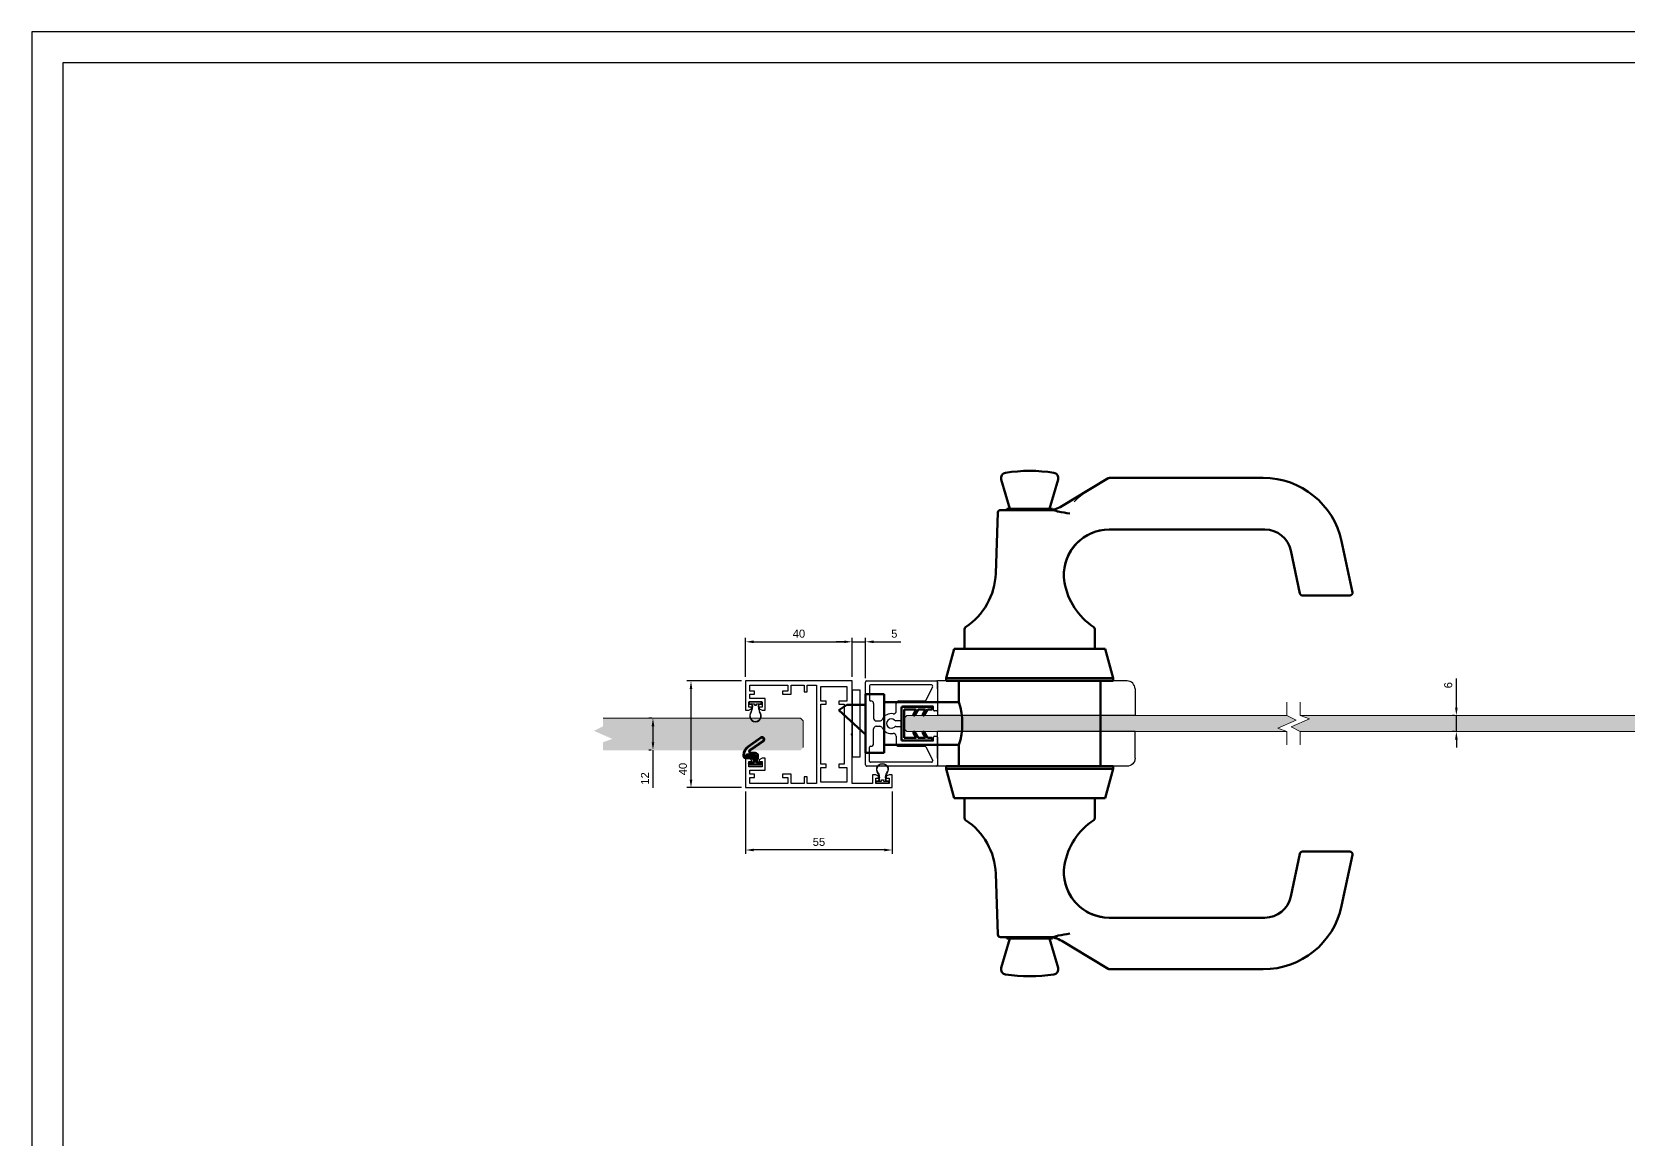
# Model space of a CAD drawing. Header units: millimetres. Extents: x 3538 to 5995, y -682 to 159.
# Drawn here: x 4798 to 5397, y -256 to 159 of the extents above; entities that cross this region are included whole.
import ezdxf
from ezdxf.lldxf.tags import DXFTag

# ---------------------------------------------------------------- set-up
doc = ezdxf.new("R2010")
doc.units = ezdxf.units.MM
for name, color, linetype in [('48800_-_L2315', 7, 'Continuous'), ('48800_-_L3000', 7, 'Continuous'), ('Blocchi', 7, 'Continuous'), ('COMP', 41, 'Continuous'), ('GUARNIZIONE_MONT', 7, 'Continuous'), ('MANIGLIA_HOPPE_H', 7, 'Continuous'), ('PARTENZA_VERTICA', 7, 'Continuous'), ('quote', 3, 'Continuous')]:
    doc.layers.add(name, color=color, linetype=linetype)
doc.layers.add('GLASS & JOINTS', color=250, linetype='Continuous', lineweight=13)
doc.layers.add('GLASS HATCH', color=7, linetype='Continuous', true_color=0xb8ffed, transparency=0.5)
doc.styles.get("Standard").update_dxf_attribs({"font": 'arial.ttf'})
tags = doc.linetypes.add('HIDDEN2', pattern=[4.7625, 3.175, -1.5875]).pattern_tags.tags
tags[6:7] = [DXFTag(74, 4), DXFTag(75, 0), DXFTag(340, '0'), DXFTag(46, 0.0), DXFTag(50, 0.0), DXFTag(44, 0.0), DXFTag(45, 0.0)]
tags[4:5] = [DXFTag(74, 4), DXFTag(75, 0), DXFTag(340, '0'), DXFTag(46, 0.0), DXFTag(50, 0.0), DXFTag(44, 0.0), DXFTag(45, 0.0)]
doc.dimstyles.new('ISO-25$0', dxfattribs={"dimtxt": 3, "dimasz": 3, "dimexe": 1.5, "dimexo": 1.5, "dimgap": 1.5, "dimtad": 1, "dimtxsty": 'Standard', "dimcen": 2.5, "dimadec": 0, "dimazin": 0, "dimtfac": 1, "dimtmove": 0, "dimatfit": 3, "dimfxl": 1, "dimarcsym": 0})

# ---------------------------------------------------------------- blocks, each defined once
blk = doc.blocks.new('guarnizione vetro 6mm porta')
at = {"layer": 'GUARNIZIONE_MONT', "color": 7, "linetype": 'Continuous', "lineweight": 50}
for p, q in [((-5.3, 11.5), (-6.3, 11.5)), ((-6.3, 11.5), (-6.3, 0)), ((-5.3, 9.73), (-5.3, 11.5)), ((-3.18, 8.51), (-5.3, 9.73)), ((-5.3, 6.23), (-5.3, 8.92)), ((-5.3, 8.92), (-3.53, 7.9)), ((-3.18, 5.01), (-5.3, 6.23)), ((-3.12, 8.01), (-3.07, 8.1)), ((3.07, 8.1), (3.12, 8.01)), ((5.3, 9.73), (3.18, 8.51)), ((5.3, 6.23), (3.18, 5.01)), ((3.53, 7.9), (5.3, 8.92)), ((5.3, 11.5), (5.3, 9.73)), ((6.3, 11.5), (5.3, 11.5)), ((5.3, 8.92), (5.3, 6.23)), ((6.3, 0), (6.3, 11.5)), ((-6.3, 0), (6.3, 0)), ((-5.3, 1), (-5.3, 5.42)), ((-5.3, 5.42), (-3.53, 4.4)), ((5.3, 1), (-5.3, 1)), ((-3.12, 4.51), (-3.07, 4.6)), ((3.07, 4.6), (3.12, 4.51)), ((3.53, 4.4), (5.3, 5.42)), ((5.3, 5.42), (5.3, 1))]:
    blk.add_line(p, q, dxfattribs=at)
for centre, start, end in [((-3.38, 8.16), 240, 330), ((-3.33, 8.25), 330, 60), ((3.33, 8.25), 120, 210), ((3.38, 8.16), 210, 300), ((-3.38, 4.66), 240, 330), ((-3.33, 4.75), 330, 60), ((3.33, 4.75), 120, 210), ((3.38, 4.66), 210, 300)]:
    blk.add_arc(centre, 0.3, start, end, dxfattribs=at)
blk = doc.blocks.new('48750')
at = {"layer": 'COMP'}
for p, q in [((-3.8, 1.56), (-4.38, 1.84)), ((-1.46, 1.14), (-2.05, 1.14)), ((-4.38, -1.84), (-3.8, -1.56)), ((-2.05, -1.14), (-1.46, -1.14))]:
    blk.add_line(p, q, dxfattribs=at)
blk.add_lwpolyline([(-0.95, 1.75, -0.414214), (-1.45, 1.25), (-2.05, 1.25, -0.117054), (-3.75, 1.65), (-4.33, 1.94, 1.622467), (-4.33, -1.94), (-3.75, -1.65, -0.117054), (-2.05, -1.25), (-1.45, -1.25, -0.414214), (-0.95, -1.75), (-0.95, -2.41), (0, -2.41), (0, 2.41), (-0.95, 2.41)], format="xyb", close=True, dxfattribs=at)
blk.add_lwpolyline([(-0.1, 2.32), (-0.85, 2.32), (-0.85, 0.4), (-1.35, 0.4), (-1.35, -0.4), (-0.85, -0.4), (-0.85, -2.31), (-0.1, -2.31)], close=True, dxfattribs=at)
for centre, radius, start, end in [((-5.3, 0), 2.07, 63.29482, 296.70518), ((-2.05, 5.03), 3.89, 243.29482, 270), ((-1.46, 1.75), 0.61, 270, 0), ((-2.05, -5.03), 3.89, 90, 116.70518), ((-1.46, -1.75), 0.61, 0, 90)]:
    blk.add_arc(centre, radius, start, end, dxfattribs=at)
blk = doc.blocks.new('cassaporta Glass')
at = {"color": 4}
for p, q in [((20, 15), (15.2, 15)), ((15.2, 15), (15.2, 13.8)), ((15.2, 13.8), (15.77, 12.75)), ((15.77, 12.75), (16.4, 12.75)), ((16.4, 12.75), (16.4, 13.8)), ((16.4, 13.8), (18.4, 13.8)), ((18.4, 13.8), (18.4, 8.8)), ((20, -40), (20, 15)), ((15.77, 9.85), (15.2, 8.8)), ((15.2, 8.8), (15.2, 7.6)), ((15.2, 7.6), (18.4, 7.6)), ((16.4, 9.85), (15.77, 9.85)), ((16.4, 8.8), (16.4, 9.85)), ((18.4, 8.8), (16.4, 8.8)), ((18.4, 7.6), (18.4, 0)), ((-0.4, 0), (-20, 0)), ((-20, 0), (-20, -40)), ((-17.9, -11.8), (-17.9, -2)), ((-17.9, -2), (-12.45, -2)), ((-12.45, -2), (-12.45, -5)), ((-12.45, -5), (-11.25, -5)), ((-11.25, -5), (-11.25, -3)), ((-11.25, -3), (11.25, -3)), ((0, -0.4), (-0.4, 0)), ((0.4, 0), (0, -0.4)), ((18.4, 0), (0.4, 0)), ((11.25, -3), (11.25, -5)), ((11.25, -5), (12.45, -5)), ((12.45, -5), (12.45, -2)), ((12.45, -2), (17.9, -2)), ((17.9, -2), (17.9, -11.8)), ((-12.45, -11.8), (-17.9, -11.8)), ((-11.25, -9.8), (-12.45, -9.8)), ((-12.45, -9.8), (-12.45, -11.8)), ((-11.25, -11.8), (-11.25, -9.8)), ((11.25, -11.8), (-11.25, -11.8)), ((12.45, -9.8), (11.25, -9.8)), ((11.25, -9.8), (11.25, -11.8)), ((12.45, -11.8), (12.45, -9.8)), ((17.9, -11.8), (12.45, -11.8)), ((-18.4, -16.9), (-18.4, -13.4)), ((-18.4, -13.4), (18.4, -13.4)), ((-15.9, -16.9), (-18.4, -16.9)), ((-15.9, -18.1), (-15.9, -16.9)), ((18.4, -16.9), (15.9, -16.9)), ((15.9, -16.9), (15.9, -18.1)), ((18.4, -13.4), (18.4, -16.9)), ((-18.4, -22.95), (-18.4, -18.1)), ((-18.4, -18.1), (-15.9, -18.1)), ((-15, -22.95), (-18.4, -22.95)), ((-15, -26.15), (-15, -22.95)), ((18.4, -22.95), (15, -22.95)), ((15, -22.95), (15, -26.15)), ((15.9, -18.1), (18.4, -18.1)), ((18.4, -18.1), (18.4, -22.95)), ((-18.4, -38.4), (-18.4, -24.15)), ((-18.4, -24.15), (-16.2, -24.15)), ((-16.2, -24.15), (-16.2, -26.15)), ((-16.2, -26.15), (-15, -26.15)), ((15, -26.15), (16.2, -26.15)), ((16.2, -26.15), (16.2, -24.15)), ((16.2, -24.15), (18.4, -24.15)), ((18.4, -24.15), (18.4, -38.4)), ((-9, -32.6), (-13.4, -32.6)), ((-13.4, -32.6), (-13.4, -38.4)), ((-12.2, -38.8), (-12.2, -33.8)), ((-12.2, -33.8), (-10.2, -33.8)), ((-10.2, -33.8), (-10.2, -34.85)), ((-10.2, -34.85), (-9.58, -34.85)), ((-9.58, -34.85), (-9, -33.8)), ((-9, -33.8), (-9, -32.6)), ((13.4, -32.6), (9, -32.6)), ((9, -32.6), (9, -33.8)), ((9, -33.8), (9.57, -34.85)), ((9.57, -34.85), (10.2, -34.85)), ((10.2, -34.85), (10.2, -33.8)), ((10.2, -33.8), (12.2, -33.8)), ((12.2, -33.8), (12.2, -38.8)), ((13.4, -38.4), (13.4, -32.6)), ((-20, -40), (-9, -40)), ((-16.2, -38.4), (-18.4, -38.4)), ((-15, -36.7), (-16.2, -36.7)), ((-16.2, -36.7), (-16.2, -38.4)), ((-15, -38.4), (-15, -36.7)), ((-13.4, -38.4), (-15, -38.4)), ((-10.2, -38.8), (-12.2, -38.8)), ((-9.58, -37.75), (-10.2, -37.75)), ((-10.2, -37.75), (-10.2, -38.8)), ((-9, -38.8), (-9.58, -37.75)), ((-9, -40), (-9, -38.8)), ((9.57, -37.75), (9, -38.8)), ((9, -38.8), (9, -40)), ((9, -40), (20, -40)), ((10.2, -37.75), (9.57, -37.75)), ((10.2, -38.8), (10.2, -37.75)), ((12.2, -38.8), (10.2, -38.8)), ((15, -38.4), (13.4, -38.4)), ((16.2, -36.7), (15, -36.7)), ((15, -36.7), (15, -38.4)), ((16.2, -38.4), (16.2, -36.7)), ((18.4, -38.4), (16.2, -38.4))]:
    blk.add_line(p, q, dxfattribs=at)
blk = doc.blocks.new('placca')
at = {"layer": 'Blocchi', "color": 2}
for p, q in [((0, 10), (0, 13)), ((71, 13), (0, 13)), ((0, 10), (0, 0)), ((74, 10), (74, 0)), ((71, 0), (0, 0)), ((74, 0), (71, 0))]:
    blk.add_line(p, q, dxfattribs=at)
blk.add_arc((71, 10), 3, 0, 90, dxfattribs=at)
blk = doc.blocks.new('Maniglia Paris HCS')
at = {"layer": 'MANIGLIA_HOPPE_H', "color": 2, "linetype": 'Continuous', "lineweight": 50}
for p, q in [((54.01, 80.55), (50.86, 91.53)), ((72.14, 91.53), (68.99, 80.55)), ((77.65, 83.96), (90.96, 91.96)), ((91.48, 92.11), (149.09, 92.11)), ((75.41, 82.62), (77.65, 83.96)), ((49.56, 79.09), (48.76, 56.23)), ((50.56, 80.05), (65.96, 80.05)), ((70, 80.55), (53, 80.55)), ((53, 80.55), (53, 80.05)), ((65.96, 80.05), (70.18, 80.05)), ((70, 80.18), (70, 80.55)), ((73.52, 81.48), (75.41, 82.62)), ((149.62, 72.76), (91.33, 72.76)), ((178.43, 68.34), (182.5, 49.21)), ((162.81, 48.79), (159.4, 64.84)), ((171.97, 48), (163.79, 48)), ((173.34, 48), (171.97, 48)), ((181.52, 48), (173.34, 48)), ((37.04, 35.36), (37.04, 28)), ((85.96, 28), (85.96, 35.36)), ((33.25, 28), (30.25, 17)), ((89.75, 28), (33.25, 28)), ((92.75, 17), (89.75, 28)), ((92.75, 17), (30.25, 17)), ((30.25, 17), (30.25, 16)), ((92.75, 16), (30.25, 16)), ((35, 16), (35, 8)), ((88, -16), (88, 16)), ((92.75, 16), (92.75, 17)), ((-10, 5), (-7, 7)), ((0, 7), (-7, 7)), ((0, 11), (0, -11)), ((7, 11), (0, 11)), ((7, 11), (7, -11)), ((35, 8), (7, 8)), ((0, -4.09), (-10, 5)), ((0, -11), (7, -11)), ((7, -8), (35, -8)), ((35, -8), (35, -16)), ((92.75, -16), (30.25, -16)), ((30.25, -16), (30.25, -17)), ((92.75, -17), (30.25, -17)), ((30.25, -17), (33.25, -28)), ((89.75, -28), (92.75, -17)), ((92.75, -17), (92.75, -16)), ((89.75, -28), (33.25, -28)), ((37.04, -28), (37.04, -35.35)), ((85.96, -35.35), (85.96, -28)), ((159.4, -64.84), (162.81, -48.79)), ((163.79, -48), (171.97, -48)), ((171.97, -48), (173.34, -48)), ((173.34, -48), (181.52, -48)), ((182.5, -49.21), (178.43, -68.34)), ((48.76, -56.22), (49.56, -79.09)), ((91.33, -72.76), (149.62, -72.76)), ((50.56, -80.05), (65.96, -80.05)), ((50.86, -91.53), (54.01, -80.55)), ((65.82, -80.05), (53, -80.05)), ((53, -80.05), (53, -80.55)), ((70, -80.55), (53, -80.55)), ((70.18, -80.05), (65.96, -80.05)), ((68.99, -80.55), (72.14, -91.53)), ((70, -80.55), (70, -80.18)), ((75.41, -82.62), (73.52, -81.48)), ((77.65, -83.96), (75.41, -82.62)), ((90.96, -91.96), (77.65, -83.96)), ((149.09, -92.11), (91.48, -92.11))]:
    blk.add_line(p, q, dxfattribs=at)
for centre, radius, start, end in [((52.79, 92.08), 2, 98.75877, 196.00146), ((61.5, 35.53), 59.22, 81.24123, 98.75877), ((70.21, 92.08), 2, 343.99854, 81.24123), ((91.48, 91.11), 1, 90, 120.99967), ((149.09, 62.11), 30, 12.00122, 90), ((50.56, 79.05), 1, 90, 177.99971), ((68.37, 90.05), 10, 270, 300.99967), ((106.45, 262.2), 185.9, 259.37863, 260.75351), ((91.34, 55.76), 17, 90, 189.61948), ((149.62, 62.76), 10, 11.99967, 90), ((23.78, 57.1), 25, 303.26441, 357.99971), ((99.22, 57.1), 25, 189.61948, 236.73559), ((163.79, 49), 1, 191.99967, 270), ((181.52, 49), 1, 270, 12.00122), ((38.04, 35.36), 1, 123.26441, 180), ((84.96, 35.36), 1, 0, 56.73559), ((9.73, 0), 26.5, 342.42996, 17.57004), ((38.04, -35.35), 1, 180, 236.73522), ((84.96, -35.35), 1, 303.26478, 0), ((23.78, -57.09), 25, 2.00029, 56.73522), ((99.22, -57.09), 25, 123.26478, 170.40914), ((91.34, -55.76), 17, 170.40914, 270), ((163.79, -49), 1, 90, 168.00033), ((181.52, -49), 1, 347.99878, 90), ((149.62, -62.76), 10, 270, 348.00033), ((149.09, -62.11), 30, 270, 347.99878), ((50.56, -79.05), 1, 182.00029, 270), ((68.37, -90.05), 10, 59.00033, 90), ((106.45, -262.2), 185.9, 99.24649, 100.62137), ((52.79, -92.08), 2, 163.99854, 261.24123), ((61.5, -35.53), 59.22, 261.24123, 278.75877), ((70.21, -92.08), 2, 278.75877, 16.00146), ((91.48, -91.11), 1, 239.00033, 270)]:
    blk.add_arc(centre, radius, start, end, dxfattribs=at)
at = {"layer": 'MANIGLIA_HOPPE_H', "color": 2, "linetype": 'HIDDEN2', "lineweight": 25}
blk.add_arc((96.89, 65.76), 25.52, 122.73615, 137.1865, dxfattribs=at)
for centre, start_param, end_param in [((91.33, 55.76), 0, 1.622245), ((91.33, -55.76), 1.520997, 3.141593)]:
    blk.add_ellipse(centre, major_axis=(0, 17), ratio=0.99986, start_param=start_param, end_param=end_param, dxfattribs=at)
at = {"layer": 'MANIGLIA_HOPPE_H', "color": 2, "linetype": 'Continuous', "lineweight": 50}
for centre, start_param, end_param in [((91.33, 55.76), 0, 1.614503), ((91.33, -55.76), 1.522329, 3.141593)]:
    blk.add_ellipse(centre, major_axis=(0, 17), ratio=0.99986, start_param=start_param, end_param=end_param, dxfattribs=at)
for points in [[(70.18, 80.05), (70.35, 80.05), (70.52, 80.04), (70.84, 79.97), (71, 79.91), (71.32, 79.78), (71.48, 79.7), (71.83, 79.57), (72, 79.52), (72.19, 79.48)], [(72.19, -79.48), (72, -79.52), (71.83, -79.57), (71.49, -79.7), (71.32, -79.78), (71, -79.91), (70.85, -79.97), (70.52, -80.04), (70.35, -80.05), (70.18, -80.05)]]:
    blk.add_open_spline(points, degree=3, knots=[0, 0, 0, 0, 0.25, 0.25, 0.5, 0.5, 0.75, 0.75, 1, 1, 1, 1], dxfattribs=at)
blk = doc.blocks.new('Cartiglio A3')
at = {"color": 6}
for points in [[(0, 726.876), (0, 0), (1034.376, 0), (1034.376, 726.876)], [(10, 716.876), (10, 10), (1024.376, 10), (1024.376, 716.876)]]:
    blk.add_lwpolyline(points, close=True, dxfattribs=at)
blk = doc.blocks.new('*D101')
at = {"layer": 'Defpoints', "color": 0, "transparency": 16777216}
for p in [(5106, -69.17), (5066, -83.83), (5106, -83.83)]:
    blk.add_point(p, dxfattribs=at)
at = {"layer": 'quote', "color": 0, "lineweight": -2, "transparency": 16777216}
for p, q in [((5066, -82.33), (5066, -67.67)), ((5069, -69.17), (5103, -69.17)), ((5106, -82.33), (5106, -67.67))]:
    blk.add_line(p, q, dxfattribs=at)
at = {"layer": 'quote', "color": 0, "transparency": 16777216}
for points in [[(5069, -68.67), (5069, -69.67), (5066, -69.17)], [(5103, -68.67), (5103, -69.67), (5106, -69.17)]]:
    blk.add_solid(points, dxfattribs=at)
at = {"layer": 'quote', "color": 0, "transparency": 16777216, "insert": (5086, -66.13), "char_height": 3, "attachment_point": 5}
blk.add_mtext('40', dxfattribs=at)
blk = doc.blocks.new('*D102')
at = {"layer": 'Defpoints', "color": 0, "transparency": 16777216}
for p in [(5066, -123.83), (5121, -123.83), (5066, -147.22)]:
    blk.add_point(p, dxfattribs=at)
at = {"layer": 'quote', "color": 0, "lineweight": -2, "transparency": 16777216}
for p, q in [((5066, -125.33), (5066, -148.72)), ((5121, -125.33), (5121, -148.72)), ((5118, -147.22), (5069, -147.22))]:
    blk.add_line(p, q, dxfattribs=at)
at = {"layer": 'quote', "color": 0, "transparency": 16777216}
for points in [[(5069, -146.72), (5069, -147.72), (5066, -147.22)], [(5118, -146.72), (5118, -147.72), (5121, -147.22)]]:
    blk.add_solid(points, dxfattribs=at)
at = {"layer": 'quote', "color": 0, "transparency": 16777216, "insert": (5093.5, -144.2), "char_height": 3, "attachment_point": 5}
blk.add_mtext('55', dxfattribs=at)
blk = doc.blocks.new('*D103')
at = {"layer": 'Defpoints', "color": 0, "transparency": 16777216}
for p in [(5066, -83.83), (5045.53, -123.83), (5066, -123.83)]:
    blk.add_point(p, dxfattribs=at)
at = {"layer": 'quote', "color": 0, "lineweight": -2, "transparency": 16777216}
for p, q in [((5064.5, -83.83), (5044.03, -83.83)), ((5045.53, -86.83), (5045.53, -120.83)), ((5064.5, -123.83), (5044.03, -123.83))]:
    blk.add_line(p, q, dxfattribs=at)
at = {"layer": 'quote', "color": 0, "transparency": 16777216}
for points in [[(5045.03, -86.83), (5046.03, -86.83), (5045.53, -83.83)], [(5045.03, -120.83), (5046.03, -120.83), (5045.53, -123.83)]]:
    blk.add_solid(points, dxfattribs=at)
at = {"layer": 'quote', "color": 0, "transparency": 16777216, "insert": (5042.5, -116.87), "char_height": 3, "attachment_point": 5, "rotation": 90}
blk.add_mtext('40', dxfattribs=at)
blk = doc.blocks.new('*D107')
at = {"layer": 'Defpoints', "color": 0, "transparency": 16777216}
for p in [(5106, -69.17), (5106, -83.83), (5111, -84.33)]:
    blk.add_point(p, dxfattribs=at)
at = {"layer": 'quote', "color": 0, "lineweight": -2, "transparency": 16777216}
for p, q in [((5103, -69.17), (5100, -69.17)), ((5106, -82.33), (5106, -67.67)), ((5106, -69.17), (5111, -69.17)), ((5111, -82.83), (5111, -67.67)), ((5114, -69.17), (5124.23, -69.17))]:
    blk.add_line(p, q, dxfattribs=at)
at = {"layer": 'quote', "color": 0, "transparency": 16777216}
for points in [[(5103, -68.67), (5103, -69.67), (5106, -69.17)], [(5114, -68.67), (5114, -69.67), (5111, -69.17)]]:
    blk.add_solid(points, dxfattribs=at)
at = {"layer": 'quote', "color": 0, "transparency": 16777216, "insert": (5121.74, -66.14), "char_height": 3, "attachment_point": 5}
blk.add_mtext('5', dxfattribs=at)
blk = doc.blocks.new('*D87')
at = {"layer": 'Defpoints', "color": 0, "transparency": 16777216}
for p in [(5332.46, -96.8), (5333.25, -96.8), (5333.25, -102.8)]:
    blk.add_point(p, dxfattribs=at)
at = {"layer": 'quote', "color": 0, "lineweight": -2, "transparency": 16777216}
for p, q in [((5332.46, -93.8), (5332.46, -82.95)), ((5331.75, -96.8), (5330.96, -96.8)), ((5332.46, -102.8), (5332.46, -96.8)), ((5331.75, -102.8), (5330.96, -102.8)), ((5332.46, -105.8), (5332.46, -108.8))]:
    blk.add_line(p, q, dxfattribs=at)
at = {"layer": 'quote', "color": 0, "transparency": 16777216}
for points in [[(5331.96, -93.8), (5332.96, -93.8), (5332.46, -96.8)], [(5331.96, -105.8), (5332.96, -105.8), (5332.46, -102.8)]]:
    blk.add_solid(points, dxfattribs=at)
at = {"layer": 'quote', "color": 0, "transparency": 16777216, "insert": (5329.43, -85.44), "char_height": 3, "attachment_point": 5, "rotation": 90}
blk.add_mtext('6', dxfattribs=at)
blk = doc.blocks.new('48800')
at = {"layer": '48800_-_L3000', "linetype": 'Continuous', "lineweight": 5}
h = blk.add_hatch(dxfattribs=at)
h.set_pattern_fill('LINE', color=3, scale=2, angle=45, style=0)
h.set_pattern_definition([(45, (-6239.775, -3270.2284), (-4.490128, 4.490128), [])])
edge = h.paths.add_edge_path()
edge.add_arc((9.4, 2.41), 0.897, 334.12953, 494.36432)
edge.add_line((8.77, 3.05), (5.44, -1.86))
edge.add_arc((4.92, -1.52), 0.632, 270, 326.69915, ccw=False)
edge.add_arc((5, -1.51), 0.64, 180.31288, 262.86787, ccw=False)
edge.add_line((4.36, -1.52), (4.39, -0.03))
edge.add_arc((3.39, -0.03), 1, 0, 90)
edge.add_line((3.39, 0.97), (2.4, 0.97))
edge.add_arc((2.4, 0.71), 0.253, 90, 120)
edge.add_line((2.27, 0.93), (1.59, 0.54))
edge.add_arc((1.47, 0.76), 0.253, 270, 300, ccw=False)
edge.add_line((1.47, 0.51), (1.01, 0.51))
edge.add_line((1.01, 0.51), (1.01, 0.41))
edge.add_line((1.01, 0.41), (1.47, 0.41))
edge.add_arc((1.47, 0.76), 0.353, 270, 300)
edge.add_line((1.64, 0.45), (2.32, 0.85))
edge.add_arc((2.4, 0.71), 0.153, 90, 120, ccw=False)
edge.add_line((2.4, 0.87), (3.39, 0.87))
edge.add_arc((3.39, -0.03), 0.9, 0.06989, 90, ccw=False)
edge.add_line((4.29, -0.03), (4.26, -1.51))
edge.add_arc((5, -1.51), 0.74, 180.20051, 263.35004)
edge.add_arc((4.92, -1.52), 0.732, 269.51182, 326.6433)
edge.add_line((5.53, -1.92), (8.85, 2.99))
edge.add_arc((9.4, 2.41), 0.797, -25.27845, 133.65847, ccw=False)
edge.add_line((10.12, 2.07), (6.71, -2.69))
edge.add_arc((3.54, -0.42), 3.9, 270, 324.43426, ccw=False)
edge.add_line((3.54, -4.32), (3.25, -4.32))
edge.add_arc((3.27, -3.48), 0.839, 196.69401, 268.73177, ccw=False)
edge.add_line((2.47, -3.72), (2.5, -1.15))
edge.add_arc((2.15, -1.15), 0.353, 359.88621, 420)
edge.add_line((2.32, -0.85), (1.64, -0.45))
edge.add_arc((1.47, -0.76), 0.353, 60, 90)
edge.add_line((1.47, -0.41), (1.01, -0.41))
edge.add_line((1.01, -0.41), (1.01, -0.51))
edge.add_line((1.01, -0.51), (1.47, -0.51))
edge.add_arc((1.47, -0.76), 0.253, 60, 90, ccw=False)
edge.add_line((1.59, -0.54), (2.27, -0.93))
edge.add_arc((2.15, -1.15), 0.253, 0, 60, ccw=False)
edge.add_line((2.4, -1.15), (2.37, -3.74))
edge.add_arc((3.27, -3.48), 0.939, 195.73271, 268.8012)
edge.add_line((3.25, -4.42), (3.54, -4.42))
edge.add_arc((3.54, -0.42), 4, 270, 324.43426)
edge.add_line((6.8, -2.75), (10.2, 2.02))
at = {"layer": '48800_-_L2315', "color": 3, "linetype": 'Continuous', "lineweight": 50}
for p, q in [((2.37, 0.86), (2.37, 0.81)), ((2.37, 0.38), (2.37, 0.33)), ((3.25, 0.87), (3.25, 0.82)), ((2.37, -0.45), (2.37, -0.5)), ((2.37, -0.81), (2.37, -0.88)), ((3.25, -0.09), (3.25, -0.17)), ((3.25, -3.38), (3.25, -3.43)), ((3.25, -4.27), (3.25, -4.32))]:
    blk.add_line(p, q, dxfattribs=at)
at = {"layer": '48800_-_L3000', "color": 3, "linetype": 'Continuous', "lineweight": 50}
for p, q in [((0, 2.02), (0, -2.02)), ((0.76, 0.63), (0.76, 2.02)), ((1.47, 0.51), (1.01, 0.51)), ((1.01, 0.51), (1.01, 0.41)), ((1.01, 0.41), (1.47, 0.41)), ((1.96, 0.38), (1.01, 0.38)), ((2.27, 0.93), (1.59, 0.54)), ((1.64, 0.45), (2.32, 0.85)), ((2.35, 0.8), (1.7, 0.43)), ((1.7, 0.43), (1.96, 0.43)), ((3.39, 0.97), (2.4, 0.97)), ((2.4, 0.87), (3.39, 0.87)), ((3.39, 0.82), (2.4, 0.82)), ((8.77, 3.05), (5.44, -1.86)), ((5.53, -1.92), (8.85, 2.99)), ((8.88, 2.95), (5.57, -1.95)), ((6.67, -2.66), (10.07, 2.09)), ((10.12, 2.07), (6.71, -2.69)), ((6.8, -2.75), (10.2, 2.02)), ((0.76, -2.02), (0.76, -0.63)), ((1.01, -0.38), (2, -0.38)), ((1.47, -0.41), (1.01, -0.41)), ((1.01, -0.41), (1.01, -0.51)), ((1.01, -0.51), (1.47, -0.51)), ((1.59, -0.54), (2.27, -0.93)), ((2.32, -0.85), (1.64, -0.45)), ((2, -0.43), (1.7, -0.43)), ((1.7, -0.43), (2.35, -0.8)), ((2.4, -1.15), (2.37, -3.74)), ((2.47, -3.72), (2.5, -1.15)), ((2.55, -1.15), (2.52, -3.72)), ((2.95, -3.02), (2.95, -1.38)), ((3, -1.38), (3, -3.02)), ((3.25, -4.27), (3.54, -4.27)), ((3.54, -4.32), (3.25, -4.32)), ((3.25, -4.42), (3.54, -4.42)), ((3.76, -3.02), (3.76, -1.42)), ((3.81, -1.42), (3.81, -3.02)), ((4.21, -1.51), (4.24, -0.03)), ((4.29, -0.03), (4.26, -1.51)), ((4.36, -1.52), (4.39, -0.03))]:
    blk.add_line(p, q, dxfattribs=at)
for centre, radius, start, end in [((0.38, 2.02), 0.379, 0, 180), ((1.01, 0.63), 0.253, 180, 270), ((1.47, 0.76), 0.253, 270, 300), ((1.47, 0.76), 0.353, 270, 300), ((1.96, -1.42), 1.85, 0, 90), ((1.96, -1.42), 1.8, 0, 90), ((2.4, 0.71), 0.253, 90, 120), ((2.4, 0.71), 0.153, 90, 120), ((2.4, 0.71), 0.103, 90, 120), ((3.39, -0.03), 1, 0, 90), ((3.39, -0.03), 0.9, 0.06989, 90), ((3.39, -0.03), 0.85, 0.10937, 90), ((9.4, 2.41), 0.897, 334.12953, 134.36432), ((9.4, 2.41), 0.797, 334.72155, 133.65847), ((9.4, 2.41), 0.747, 335.06135, 133.25328), ((0.38, -2.02), 0.379, 180, 0), ((1.01, -0.63), 0.253, 90, 180), ((1.47, -0.76), 0.353, 60, 90), ((1.47, -0.76), 0.253, 60, 90), ((2, -1.38), 1, 0, 90), ((2, -1.38), 0.95, 0, 90), ((2.15, -1.15), 0.253, 0, 60), ((2.15, -1.15), 0.353, 359.88621, 60), ((2.15, -1.15), 0.403, 359.84598, 60), ((3.27, -3.48), 0.939, 195.73271, 268.8012), ((3.27, -3.48), 0.839, 196.69401, 268.73177), ((3.27, -3.48), 0.789, 197.24238, 268.6922), ((3.38, -3.02), 0.429, 180, 0), ((3.38, -3.02), 0.379, 180, 0), ((3.54, -0.42), 3.85, 270, 324.43426), ((3.54, -0.42), 3.9, 270, 324.43426), ((3.54, -0.42), 4, 270, 324.43426), ((5, -1.51), 0.79, 180.15251, 263.54516), ((5, -1.51), 0.74, 180.20051, 263.35004), ((5, -1.51), 0.64, 180.31288, 262.86787), ((4.92, -1.52), 0.732, 269.51182, 326.6433), ((4.92, -1.52), 0.782, 269.31452, 326.61948), ((4.92, -1.52), 0.632, 270, 326.69915)]:
    blk.add_arc(centre, radius, start, end, dxfattribs=at)
at = {"layer": 'PARTENZA_VERTICA', "color": 3, "linetype": 'Continuous', "lineweight": 50}
for p, q in [((2.2, 0.72), (2.2, 0.77)), ((2.2, 0.36), (2.2, 0.41)), ((2.2, -0.45), (2.2, -0.4)), ((2.2, -0.77), (2.2, -0.72))]:
    blk.add_line(p, q, dxfattribs=at)
blk = doc.blocks.new('*D125')
at = {"layer": 'Defpoints', "color": 0, "transparency": 16777216}
for p in [(5032.33, -97.83), (5031.28, -109.83), (5032.07, -109.83)]:
    blk.add_point(p, dxfattribs=at)
at = {"layer": 'quote', "color": 0, "lineweight": -2, "transparency": 16777216}
for p, q in [((5030.83, -97.83), (5029.78, -97.83)), ((5031.28, -100.83), (5031.28, -106.83)), ((5030.57, -109.83), (5029.78, -109.83)), ((5031.28, -109.83), (5031.28, -123.9))]:
    blk.add_line(p, q, dxfattribs=at)
at = {"layer": 'quote', "color": 0, "transparency": 16777216}
for points in [[(5030.78, -100.83), (5031.78, -100.83), (5031.28, -97.83)], [(5030.78, -106.83), (5031.78, -106.83), (5031.28, -109.83)]]:
    blk.add_solid(points, dxfattribs=at)
at = {"layer": 'quote', "color": 0, "transparency": 16777216, "insert": (5028.28, -120.4), "char_height": 3, "attachment_point": 5, "rotation": 90}
blk.add_mtext('12 ', dxfattribs=at)
blk = doc.blocks.new('ANTA SLIM 8mm')
at = {"color": 7}
for p, q in [((3182.88, -468.56), (3182.88, -442.56)), ((3183.38, -442.06), (3193.83, -442.06)), ((3194.13, -442.36), (3194.13, -443.26)), ((3203.63, -443.26), (3203.63, -442.36)), ((3203.93, -442.06), (3214.38, -442.06)), ((3214.88, -442.56), (3214.88, -468.56)), ((3184.38, -444.37), (3184.38, -467.26)), ((3190.21, -446.47), (3185.1, -443.92)), ((3190.38, -456.56), (3190.38, -446.74)), ((3192.38, -443.86), (3192.38, -455.26)), ((3193.83, -443.56), (3192.68, -443.56)), ((3205.08, -443.56), (3203.93, -443.56)), ((3205.38, -455.26), (3205.38, -443.86)), ((3207.38, -456.59), (3207.38, -446.74)), ((3207.55, -446.47), (3212.66, -443.92)), ((3213.38, -444.37), (3213.38, -467.26)), ((3194.22, -457.56), (3191.38, -457.56)), ((3192.68, -455.56), (3197.49, -455.56)), ((3197.79, -455.86), (3197.79, -457.76)), ((3199.97, -457.76), (3199.97, -455.86)), ((3200.27, -455.56), (3205.08, -455.56)), ((3203.55, -457.59), (3206.38, -457.59)), ((3191.38, -466.06), (3196.88, -466.06)), ((3197.88, -465.06), (3197.88, -463.76)), ((3199.88, -465.06), (3199.88, -463.76)), ((3206.38, -466.06), (3200.88, -466.06)), ((3214.38, -469.06), (3183.38, -469.06)), ((3184.68, -467.56), (3190.08, -467.56)), ((3190.38, -467.26), (3190.38, -467.06)), ((3207.38, -467.26), (3207.38, -467.06)), ((3213.08, -467.56), (3207.68, -467.56))]:
    blk.add_line(p, q, dxfattribs=at)
for centre, radius, start, end in [((3183.38, -442.56), 0.5, 90, 180), ((3193.83, -442.36), 0.3, 0, 90), ((3203.93, -442.36), 0.3, 90, 180), ((3214.38, -442.56), 0.5, 0, 90), ((3184.88, -444.37), 0.5, 63.43495, 180), ((3190.08, -446.74), 0.3, 360, 63.43495), ((3192.68, -443.86), 0.3, 90, 180), ((3193.83, -443.26), 0.3, 270, 0), ((3203.93, -443.26), 0.3, 180, 270), ((3205.08, -443.86), 0.3, 0, 90), ((3207.68, -446.74), 0.3, 116.56505, 180), ((3212.88, -444.37), 0.5, 0, 116.56505), ((3191.38, -456.56), 1, 180, 270), ((3192.68, -455.26), 0.3, 180, 270), ((3194.22, -458.56), 1, 349.14591, 90), ((3198.88, -459.45), 3.75, 169.14591, 245.09894), ((3198.88, -459.45), 1.75, 137.36903, 42.63097), ((3197.49, -455.86), 0.3, 360, 90), ((3197.04, -457.76), 0.75, 317.36903, 0), ((3200.27, -455.86), 0.3, 90, 180), ((3200.72, -457.76), 0.75, 180, 222.63097), ((3198.88, -459.45), 3.75, 294.90106, 10.48585), ((3203.55, -458.59), 1, 90, 190.48585), ((3205.08, -455.26), 0.3, 270, 0), ((3206.38, -456.59), 1, 270, 0), ((3191.38, -467.06), 1, 90, 180), ((3196.88, -465.06), 1, 270, 0), ((3196.88, -463.76), 1, 0, 65.09894), ((3200.88, -463.76), 1, 114.90106, 180), ((3200.88, -465.06), 1, 180, 270), ((3206.38, -467.06), 1, 0, 90), ((3183.38, -468.56), 0.5, 180, 270), ((3184.68, -467.26), 0.3, 180, 270), ((3190.08, -467.26), 0.3, 270, 0), ((3207.68, -467.26), 0.3, 180, 270), ((3213.08, -467.26), 0.3, 270, 0), ((3214.38, -468.56), 0.5, 270, 0)]:
    blk.add_arc(centre, radius, start, end, dxfattribs=at)

msp = doc.modelspace()

# ---------------------------------------------------------------- hatches: boundary and pattern name
at = {"layer": 'GLASS HATCH'}
h = msp.add_hatch(color=256, dxfattribs=at)
h.dxf.hatch_style = 1
h.paths.add_polyline_path([(5086.597, -109.834), (5087.597, -108.834), (5087.597, -98.834), (5086.597, -97.834), (5012.591, -97.834), (5012.591, -100.816), (5009.157, -102.566), (5016.025, -105.566), (5012.591, -106.816), (5012.591, -109.834)])
h = msp.add_hatch(color=256, dxfattribs=at)
h.dxf.hatch_style = 1
h.paths.add_polyline_path([(5126.497, -96.834), (5125.497, -97.834), (5125.497, -101.834), (5126.497, -102.834), (5268.942, -102.834), (5268.942, -102.816), (5265.508, -101.566), (5272.377, -98.566), (5268.978, -96.834)])
h = msp.add_hatch(color=256, dxfattribs=at)
h.dxf.hatch_style = 1
h.paths.add_polyline_path([(5273.942, -96.798), (5273.942, -96.816), (5277.377, -98.066), (5270.508, -101.066), (5273.907, -102.798), (5422.948, -102.798), (5423.948, -101.798), (5423.948, -97.798), (5422.948, -96.798)])

# ---------------------------------------------------------------- linework, layer by layer
msp.add_lwpolyline([(5105.997, -112.334), (5108.997, -112.334), (5108.997, -87.334), (5105.997, -87.334)], close=True)
at = {"layer": 'GLASS & JOINTS'}
for p, q in [((5086.597, -97.834), (5012.591, -97.834)), ((5087.597, -98.834), (5086.597, -97.834)), ((5087.597, -108.834), (5087.597, -98.834))]:
    msp.add_line(p, q, dxfattribs=at)
for points in [[(5268.942, -107.816), (5268.942, -102.816), (5265.508, -101.566), (5272.377, -98.566), (5268.942, -96.816), (5268.942, -91.816)], [(5273.942, -91.816), (5273.942, -96.816), (5277.377, -98.066), (5270.508, -101.066), (5273.942, -102.816), (5273.942, -107.816)], [(5268.942, -102.834), (5126.497, -102.834), (5125.497, -101.834), (5125.497, -97.834), (5126.497, -96.834), (5268.942, -96.834)], [(5273.942, -96.798), (5422.948, -96.798), (5423.948, -97.798), (5423.948, -101.798), (5422.948, -102.798), (5273.942, -102.798)]]:
    msp.add_lwpolyline(points, dxfattribs=at)

# ---------------------------------------------------------------- block references
at = {"xscale": 1.15700614685312, "yscale": 1.15700614685312, "zscale": 1.15700614685312}
msp.add_blockref('Cartiglio A3', (4798.449, -681.515), dxfattribs=at)
at = {"rotation": 270}
msp.add_blockref('ANTA SLIM 8mm', (5580.053, 3099.046), dxfattribs=at)
at = {"xscale": -1, "rotation": 270}
for name, p in [('guarnizione vetro 6mm porta', (5124.497, -99.834)), ('48800', (5069.657, -115.209))]:
    msp.add_blockref(name, p, dxfattribs=at)
at = {"layer": 'Blocchi', "color": 2}
for name, p in [('Maniglia Paris HCS', (5110.997, -99.834)), ('placca', (5137.997, -96.834))]:
    msp.add_blockref(name, p, dxfattribs=at)
at = {"layer": 'Blocchi'}
for name, p, rotation in [('cassaporta Glass', (5105.997, -103.834), 270), ('48750', (5069.697, -91.634), 90.00000000000001)]:
    msp.add_blockref(name, p, dxfattribs=dict(at, rotation=rotation))
at = {"layer": 'Blocchi', "color": 2, "xscale": -1, "rotation": 180}
msp.add_blockref('placca', (5137.997, -102.834), dxfattribs=at)
at = {"layer": 'Blocchi', "xscale": -1, "rotation": 90}
msp.add_blockref('48750', (5117.297, -122.234), dxfattribs=at)

# ---------------------------------------------------------------- dimensions: what is measured, and where the dimension line sits
at = {"layer": 'quote'}
for base, p1, p2, picture, middle in [((5105.997, -69.165), (5065.997, -83.834), (5105.997, -83.834), '*D101', (5085.997, -66.133)), ((5065.997, -147.224), (5120.997, -123.834), (5065.997, -123.834), '*D102', (5093.497, -144.198))]:
    dim = msp.add_linear_dim(base=base, p1=p1, p2=p2, dimstyle='ISO-25$0', dxfattribs=at)
    dim.commit()
    dim.dimension.update_dxf_attribs({"geometry": picture, "text_midpoint": middle})
dim = msp.add_linear_dim(base=(5105.997, -69.165), p1=(5110.997, -84.334), p2=(5105.997, -83.834), dimstyle='ISO-25$0', dxfattribs=at)
dim.commit()
dim.dimension.update_dxf_attribs({"geometry": '*D107', "text_midpoint": (5121.739, -69.165), "dimtype": 160})
for base, p1, p2, angle, picture, middle in [((5332.458, -96.798), (5333.246, -102.798), (5333.246, -96.798), 270, '*D87', (5332.458, -85.436)), ((5045.534, -123.834), (5065.997, -83.834), (5065.997, -123.834), 90, '*D103', (5045.534, -116.867))]:
    dim = msp.add_linear_dim(base=base, p1=p1, p2=p2, angle=angle, dimstyle='ISO-25$0', dxfattribs=at)
    dim.commit()
    dim.dimension.update_dxf_attribs({"geometry": picture, "text_midpoint": middle, "dimtype": 160})
dim = msp.add_linear_dim(base=(5031.281, -109.834), p1=(5032.327, -97.834), p2=(5032.069, -109.834), angle=90, text='<> ', dimstyle='ISO-25$0', dxfattribs=at)
dim.commit()
dim.dimension.update_dxf_attribs({"geometry": '*D125', "text_midpoint": (5031.281, -120.404), "dimtype": 160})

doc.saveas('drawing.dxf')
